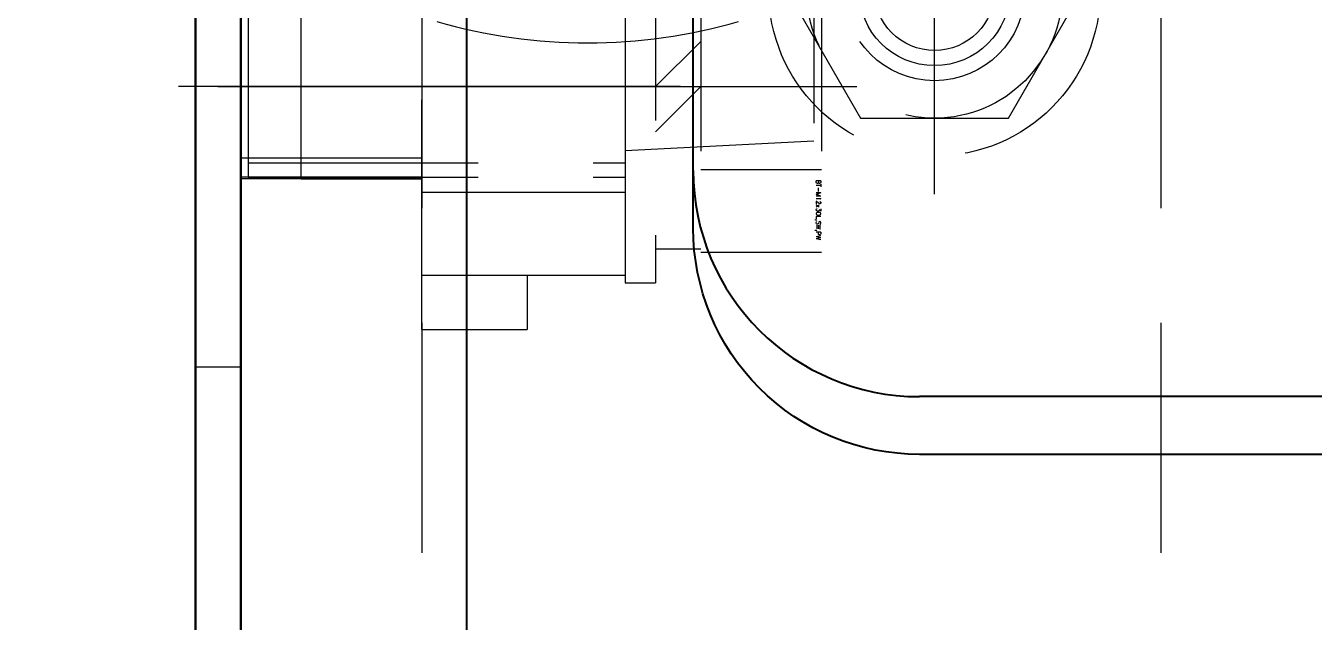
# Model space of a CAD drawing. Header units: millimetres. Extents: x 0 to 38884, y -3675 to 8056.
# Drawn here: x 13220 to 13305.5, y 2412.9 to 2452.4 of the extents above; entities that cross this region are included whole.
import ezdxf

# ---------------------------------------------------------------- set-up
doc = ezdxf.new("R2010")
doc.units = ezdxf.units.MM
doc.header["$LTSCALE"] = 2.4
doc.linetypes.add('CENTER2', pattern=[28.575, 19.05, -3.175, 3.175, -3.175])
doc.linetypes.add('HIDDEN', pattern=[9.525, 6.35, -3.175])
doc.layers.add('04_HIDDEN', color=2, linetype='HIDDEN', lineweight=13)
doc.layers.add('05_CENTER', color=4, linetype='CENTER2', lineweight=13)
doc.layers.add('10_DRAFT', color=8, linetype='Continuous', lineweight=0, plot=False)
doc.styles.add('KSS_TXT', font='txt.shx', dxfattribs={"bigfont": 'extfont2.shx'})
doc.styles.add('KSS_TXT_L', font='txt.shx', dxfattribs={"height": 3, "bigfont": 'extfont2.shx'})

# ---------------------------------------------------------------- blocks, each defined once
blk = doc.blocks.new('10b_1')
at = {"color": 0, "linetype": 'CENTER2'}
for p, q in [((0, -13.512), (0, 13.512)), ((13.512, 0), (-13.512, 0))]:
    blk.add_line(p, q, dxfattribs=at)
at = {"color": 0}
for p, q in [((-4.9, 8.487), (-9.8, 0)), ((-4.9, 8.487), (4.9, 8.487)), ((9.8, 0), (4.9, 8.487)), ((-9.8, 0), (-4.9, -8.487)), ((4.9, -8.487), (9.8, 0)), ((-4.9, -8.487), (4.9, -8.487))]:
    blk.add_line(p, q, dxfattribs=at)
for radius in [11, 8.487, 5, 4]:
    blk.add_circle((0, 0), radius, dxfattribs=at)
at = {"layer": '10_DRAFT', "style": 'KSS_TXT'}
blk.add_text('M10', height=1.25, dxfattribs=at).set_placement((0.256, 0.117))
blk = doc.blocks.new('A$C757C1326_1')
at = {"color": 0}
blk.add_lwpolyline([(1300, 115), (1285, 115), (1285, -115), (1300, -115)], close=True, dxfattribs=at)
at = {"layer": '04_HIDDEN'}
blk.add_lwpolyline([(1364, 82.6), (1364, -82.6)], dxfattribs=at)
blk.add_circle((1349, -32.5), 6, dxfattribs=at)
at = {"layer": '05_CENTER'}
blk.add_line((1349, -42.838), (1349, -22.162), dxfattribs=at)
blk = doc.blocks.new('MUCFC207a_1')
at = {"color": 0}
for p, q in [((-45, 8), (-45, 0)), ((-45, 8), (45, 8)), ((-55, 0), (55, 0)), ((-55, 0), (-55, -7)), ((-51.391, 0), (-51.391, -13.5)), ((-51.391, -7), (-55, -7)), ((-16.786, -13.5), (-51.391, -13.5)), ((-42.5, -26), (-43.158, -13.5)), ((42.5, -26), (-42.5, -26))]:
    blk.add_line(p, q, dxfattribs=at)
at = {"layer": '04_HIDDEN', "color": 0}
blk.add_line((-45.891, 0), (-45.891, -13.5), dxfattribs=at)
at = {"layer": '05_CENTER', "color": 0}
blk.add_line((-38.891, -17.158), (-38.891, 3.272), dxfattribs=at)
at = {"layer": '10_DRAFT'}
blk.add_arc((0, -11), 36, 163.87238, 196.12762, dxfattribs=at)
blk = doc.blocks.new('A$C4DE534E5_2')
at = {"color": 0, "linetype": 'CENTER2'}
blk.add_line((0, -27.009), (0, 15.354), dxfattribs=at)
at = {"color": 0}
for p, q in [((-10.97, 13), (10.97, 13)), ((-10.97, 5), (-10.97, 13)), ((-5.485, 5), (-5.485, 13)), ((5.485, 5), (5.485, 13)), ((10.97, 5), (10.97, 13)), ((-10.97, 5), (10.97, 5)), ((-10.75, 5), (-10.75, 2)), ((0, 2), (-3, 5)), ((0, 5), (3, 2)), ((10.75, 2), (10.75, 5)), ((-13, 2), (13, 2)), ((-13, 2), (-13, 0)), ((13, 0), (13, 2)), ((-13, 0), (13, 0))]:
    blk.add_line(p, q, dxfattribs=at)
at = {"color": 0, "linetype": 'HIDDEN'}
for p, q in [((-6, -25), (-6, 0)), ((-5.053, -25), (-5.053, 0)), ((5.053, -25), (5.053, 0)), ((6, -25), (6, 0)), ((-6, -25), (6, -25))]:
    blk.add_line(p, q, dxfattribs=at)
at = {"layer": '10_DRAFT', "style": 'KSS_TXT_L'}
blk.add_text('BT-M12x30L,SW,PW', height=0.3, dxfattribs=at).set_placement((6.19, 12.658))
blk = doc.blocks.new('A$C038C65EF_1')
at = {"color": 0}
blk.add_line((-135, 59.445), (-45, 59.445), dxfattribs=at)
blk.add_lwpolyline([(-15, -115), (0, -115), (0, 115), (-15, 115)], close=True, dxfattribs=at)
blk.add_lwpolyline([(-135, 63.275), (-45, 63.275, -0.414214), (-30, 48.275), (-30, -48.275, -0.414214), (-45, -63.275), (-135, -63.275, -0.414214), (-150, -48.275), (-150, 48.275, -0.414214)], format="xyb", close=True, dxfattribs=at)
blk.add_arc((-45, 44.445), 15, 0, 90, dxfattribs=at)
at = {"layer": '04_HIDDEN'}
for p, q in [((-12, -82.6), (-12, 82.6)), ((-12, 44.891), (0, 44.891)), ((-12, 43.641), (0, 43.641))]:
    blk.add_line(p, q, dxfattribs=at)
at = {"layer": '04_HIDDEN', "color": 9}
blk.add_line((-12, 45), (0, 45), dxfattribs=at)
at = {"layer": '05_CENTER'}
blk.add_line((-16.143, 38.891), (4.119, 38.891), dxfattribs=at)
blk = doc.blocks.new('A$C33B27836_1')
at = {"color": 3}
blk.add_lwpolyline([(0, 115), (3, 115), (3, -115), (0, -115)], close=True, dxfattribs=at)
at = {"layer": '04_HIDDEN', "color": 3}
blk.add_line((0, -57.5), (3, -57.5), dxfattribs=at)
blk = doc.blocks.new('A$C52611A06_1')
at = {"xscale": -1}
blk.add_blockref('A$C33B27836_1', (3, 0), dxfattribs=at)
at = {"rotation": 180}
blk.add_blockref('A$C038C65EF_1', (3, 0), dxfattribs=at)
at = {"layer": '04_HIDDEN', "color": 4, "rotation": 90}
blk.add_blockref('MUCFC207a_1', (15, 0), dxfattribs=at)
at = {"layer": '04_HIDDEN', "rotation": 270}
blk.add_blockref('A$C4DE534E5_2', (28.5, -38.891), dxfattribs=at)

msp = doc.modelspace()

# ---------------------------------------------------------------- block references
for name, p in [('A$C757C1326_1', (11931.2958, 2487.2711)), ('A$C52611A06_1', (13231.2958, 2487.2711))]:
    msp.add_blockref(name, p)
at = {"layer": '04_HIDDEN'}
msp.add_blockref('10b_1', (13280.2958, 2454.7711), dxfattribs=at)

doc.saveas('drawing.dxf')
